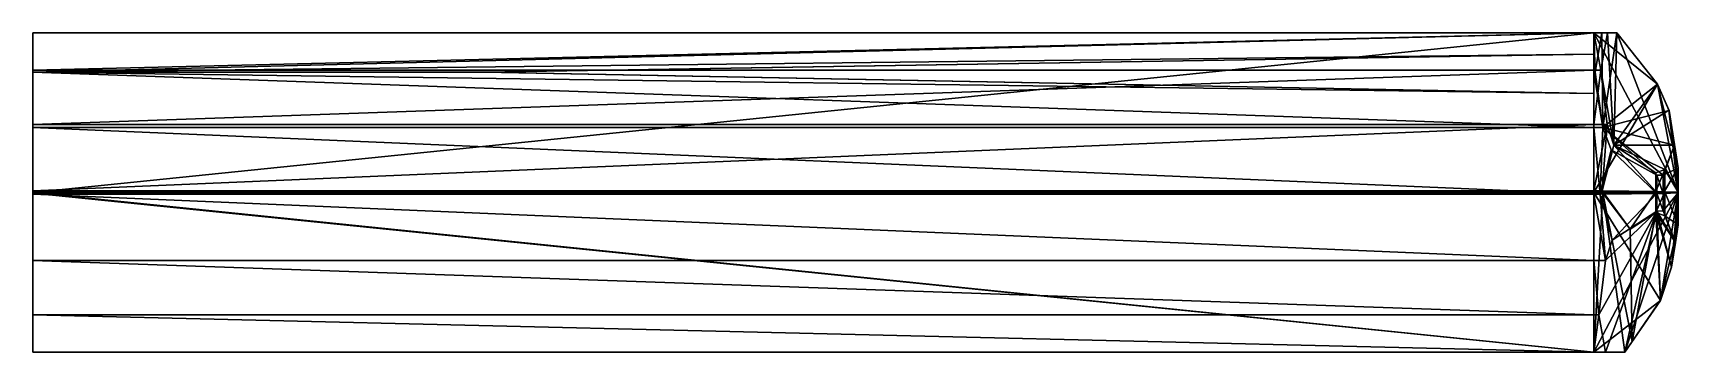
# Model space of a CAD drawing. Extents: x -800 to 764, y -134 to 170.
import ezdxf

# ---------------------------------------------------------------- set-up
doc = ezdxf.new("R2010")
doc.units = 0

msp = doc.modelspace()

# ---------------------------------------------------------------- meshes
at = {"layer": 'OBJECT000', "color": 50}
mesh = msp.add_polyface(dxfattribs=at)
corners = [(764, 18.462402, 19.65918), (764, 18.208252, 9.981934), (764, -12.53125, 10.072754), (764, -12.53125, 19.65918), (684, 19.731934, 68), (691.927246, 19.731934, 68), (692.453125, 17.528076, 67.764648), (684, 17.528076, 67.764648), (684, 18.208374, 9.982666), (751.360596, 18.958496, 38.546875), (742.90625, 19.133545, 45.210693), (713.429443, -133.780518, 10.432129), (747.237793, -84.457397, 10.285889), (757.774902, -52.72168, 10.191895), (684, -133.780518, 10.432373), (718.546631, -16.754272, 56.093994), (742.916504, -0.720703, 45.202637), (751.360596, -3.922607, 38.547119), (761.405029, -29.2854, 23.537109), (757.774902, -52.721802, 18.23291), (747.237793, -84.457703, 14.780029), (720.375244, -123.647766, 19.704834), (713.428223, -133.780518, 16.255371), (684, -133.780518, 16.255371)]
mesh.append_faces([[corners[k] for k in face] for face in [(1, 3, 0), (5, 7, 4), (1, 4, 8), (12, 14, 11), (16, 21, 15), (15, 10, 16), (11, 20, 12), (12, 19, 13), (2, 18, 3), (16, 9, 17), (3, 9, 0), (4, 14, 8), (14, 22, 11), (6, 23, 7)]], dxfattribs={"vtx0": -1})
mesh.append_faces([[corners[k] for k in face] for face in [(1, 9, 10), (1, 10, 5), (1, 5, 4), (12, 2, 1), (12, 1, 8), (12, 8, 14), (16, 18, 19), (16, 19, 20), (16, 20, 21), (15, 5, 10), (11, 21, 20), (2, 19, 18), (3, 17, 9), (4, 23, 14), (6, 21, 22), (6, 22, 23)]], dxfattribs={"vtx0": -1, "vtx2": -1})
mesh.append_faces([[corners[k] for k in face] for face in [(1, 2, 3), (5, 6, 7), (1, 0, 9), (12, 13, 2), (16, 17, 18), (15, 6, 5), (11, 22, 21), (12, 20, 19), (2, 13, 19), (16, 10, 9), (3, 18, 17), (4, 7, 23), (14, 23, 22), (6, 15, 21)]], dxfattribs={"vtx2": -1})
at = {"layer": 'OBJECT001', "color": 50}
mesh = msp.add_polyface(dxfattribs=at)
corners = [(764, 18.20752, 10), (764, 17.950684, 0.334961), (764, -12.512939, 0.334961), (764, -12.512939, 10.085205), (684, -98.408142, -27.799561), (688.631836, -98.408142, -27.799561), (694.862305, -46.500488, -40.857178), (684, -46.500488, -40.857178), (695.077881, -133.780518, -11.969482), (684, -133.780518, -11.969482), (701.29126, -27.213623, -43.041504), (689.852051, 16.665405, -48.011963), (684, 16.665405, -48.011963), (743.812256, 17.28894, -24.557373), (749.78418, 17.387451, -20.85083), (684, 18.20752, 10), (757.783447, -52.702637, 10.196777), (747.246826, -84.443604, 10.284912), (713.429199, -133.780518, 10.421875), (684, -133.780518, 10.421875), (749.783691, 0.87207, -20.851563), (743.810547, 0.369873, -24.558838), (713.436523, -133.780518, -0.065674), (747.238281, -84.460754, 5.604492), (757.787598, -52.674805, 1.974609), (761.455322, -28.963623, -3.457275)]
mesh.append_faces([[corners[k] for k in face] for face in [(1, 3, 0), (5, 7, 4), (5, 9, 8), (6, 12, 7), (11, 15, 12), (0, 19, 15), (21, 25, 20), (10, 13, 11), (22, 17, 23), (23, 16, 24), (2, 16, 3), (20, 13, 21), (1, 25, 2), (4, 19, 9), (9, 22, 8)]], dxfattribs={"vtx0": -1})
mesh.append_faces([[corners[k] for k in face] for face in [(6, 11, 12), (11, 14, 1), (11, 1, 0), (11, 0, 15), (0, 16, 17), (0, 17, 18), (0, 18, 19), (21, 6, 5), (21, 5, 8), (21, 8, 22), (21, 22, 23), (21, 23, 24), (21, 24, 25), (2, 24, 16), (1, 20, 25), (4, 12, 15), (4, 15, 19), (9, 18, 22)]], dxfattribs={"vtx0": -1, "vtx2": -1})
mesh.append_faces([[corners[k] for k in face] for face in [(1, 2, 3), (5, 6, 7), (5, 4, 9), (6, 10, 11), (11, 13, 14), (0, 3, 16), (21, 10, 6), (10, 21, 13), (22, 18, 17), (23, 17, 16), (2, 25, 24), (20, 14, 13), (1, 14, 20), (4, 7, 12), (9, 19, 18)]], dxfattribs={"vtx2": -1})
at = {"layer": 'OBJECT002', "color": 50}
mesh = msp.add_polyface(dxfattribs=at)
corners = [(764, 17.951416, 0.328125), (764, 18.207886, 10), (764, 41.687256, 9.927246), (764, 41.687256, 0.328125), (684, 80.20752, -41.228027), (692.508545, 80.206665, -41.228027), (685.157715, 132.826416, -28.453857), (684, 132.826294, -28.453857), (691.361572, 170.219482, -12.323486), (684, 170.219482, -12.323486), (684, 16.679688, -48), (689.883057, 16.678955, -48), (700.217773, 58.80957, -43.509277), (749.810547, 17.39209, -20.824951), (743.798828, 17.293823, -24.55835), (684, 18.219482, 10), (705.71582, 170.219482, 9.557129), (744.363281, 121.282349, 9.697754), (755.354248, 96.416992, 9.769287), (684, 170.219482, 9.557617), (743.793213, 34.664429, -24.561768), (749.810547, 34.735107, -20.824951), (760.580322, 63.334595, -4.769775), (755.354248, 96.416748, 2.888428), (744.361084, 121.286987, 4.285645), (705.719727, 170.219482, -3.464355)]
mesh.append_faces([[corners[k] for k in face] for face in [(1, 3, 0), (5, 7, 4), (6, 9, 7), (11, 4, 10), (0, 15, 1), (17, 19, 16), (5, 8, 6), (12, 14, 20), (24, 16, 25), (17, 23, 18), (2, 22, 3), (20, 13, 21), (3, 13, 0), (10, 19, 15), (8, 19, 9)]], dxfattribs={"vtx0": -1})
mesh.append_faces([[corners[k] for k in face] for face in [(11, 5, 4), (0, 14, 11), (0, 11, 10), (0, 10, 15), (17, 2, 1), (17, 1, 15), (17, 15, 19), (5, 20, 21), (5, 21, 22), (5, 22, 23), (5, 23, 24), (5, 24, 25), (5, 25, 8), (2, 23, 22), (3, 21, 13), (10, 7, 9), (10, 9, 19), (8, 16, 19)]], dxfattribs={"vtx0": -1, "vtx2": -1})
mesh.append_faces([[corners[k] for k in face] for face in [(1, 2, 3), (5, 6, 7), (6, 8, 9), (11, 12, 5), (0, 13, 14), (17, 18, 2), (5, 12, 20), (12, 11, 14), (24, 17, 16), (17, 24, 23), (2, 18, 23), (20, 14, 13), (3, 22, 21), (10, 4, 7), (8, 25, 16)]], dxfattribs={"vtx2": -1})
at = {"layer": 'OBJECT003', "color": 50}
mesh = msp.add_polyface(dxfattribs=at)
corners = [(764, 18.20813, 10), (764, 18.462402, 19.660889), (764, 41.675537, 19.660889), (764, 41.675537, 9.931641), (684, 134.833008, 47.786621), (690.533447, 134.833008, 47.786621), (696.651855, 82.848389, 60.86377), (684, 82.848389, 60.86377), (696.7854, 170.219482, 31.949951), (684, 170.219482, 31.949707), (702.97998, 63.431396, 63.056641), (691.965088, 19.733887, 68), (684, 19.733887, 68), (684, 18.20813, 10), (742.89209, 19.134766, 45.218506), (751.300293, 18.960449, 38.591309), (755.336182, 96.462402, 9.772217), (744.334229, 121.343262, 9.699707), (705.739502, 170.219482, 9.557373), (684, 170.219482, 9.557129), (742.902588, 36.963379, 45.210205), (705.723633, 170.219482, 26), (744.341797, 121.325439, 16.419678), (755.336426, 96.461182, 17.303223), (760.58252, 63.287354, 24.755127), (751.300293, 40.079956, 38.591309)]
mesh.append_faces([[corners[k] for k in face] for face in [(1, 3, 0), (5, 7, 4), (5, 9, 8), (6, 12, 7), (0, 15, 1), (0, 19, 13), (10, 25, 20), (10, 14, 11), (21, 17, 22), (22, 16, 23), (2, 16, 3), (25, 14, 20), (1, 24, 2), (4, 19, 9), (18, 9, 19)]], dxfattribs={"vtx0": -1})
mesh.append_faces([[corners[k] for k in face] for face in [(6, 11, 12), (0, 12, 11), (0, 11, 14), (0, 14, 15), (0, 16, 17), (0, 17, 18), (0, 18, 19), (10, 5, 8), (10, 8, 21), (10, 21, 22), (10, 22, 23), (10, 23, 24), (10, 24, 25), (2, 23, 16), (1, 25, 24), (4, 12, 13), (4, 13, 19), (18, 8, 9)]], dxfattribs={"vtx0": -1, "vtx2": -1})
mesh.append_faces([[corners[k] for k in face] for face in [(1, 2, 3), (5, 6, 7), (5, 4, 9), (6, 10, 11), (0, 13, 12), (0, 3, 16), (10, 6, 5), (10, 20, 14), (21, 18, 17), (22, 17, 16), (2, 24, 23), (25, 15, 14), (1, 15, 25), (4, 7, 12), (18, 21, 8)]], dxfattribs={"vtx2": -1})
at = {"layer": 'OBJECT004', "color": 50}
mesh = msp.add_polyface(dxfattribs=at)
corners = [(684, 82.848511, 60.869385), (-800, 82.848511, 60.869385), (-800, 134.819336, 47.795898), (684, 134.819336, 47.795898), (-800, 170.219482, 31.95459), (684, 170.219482, 31.95459), (684, 19.733398, 68), (-800, 19.733398, 68), (684, 18.20813, 10), (-800, 18.20813, 10), (-800, 170.219482, 9.583252), (684, 170.219482, 9.583252)]
mesh.append_faces([[corners[k] for k in face] for face in [(1, 3, 0), (2, 5, 3), (7, 0, 6), (9, 6, 8), (9, 11, 10), (2, 10, 4), (6, 11, 8), (11, 4, 10)]], dxfattribs={"vtx0": -1})
mesh.append_faces([[corners[k] for k in face] for face in [(2, 7, 9), (2, 9, 10), (6, 3, 5), (6, 5, 11)]], dxfattribs={"vtx0": -1, "vtx2": -1})
mesh.append_faces([[corners[k] for k in face] for face in [(1, 2, 3), (2, 4, 5), (7, 1, 0), (9, 7, 6), (9, 8, 11), (2, 1, 7), (6, 0, 3), (11, 5, 4)]], dxfattribs={"vtx2": -1})
at = {"layer": 'OBJECT005', "color": 50}
mesh = msp.add_polyface(dxfattribs=at)
corners = [(-370.493408, 132.830322, -28.446777), (-800, 132.830566, -28.446777), (-800, 80.219482, -41.219482), (684, 80.219482, -41.219238), (684, 112.485352, -33.385986), (-800, 170.219482, -12.317139), (684, 149.981934, -21.047119), (684, 170.219482, -12.316895), (-800, 16.680786, -48), (684, 16.680176, -48), (-800, 18.219482, 9.987549), (684, 18.219482, 9.987549), (-800, 170.219482, 9.561279), (684, 170.219482, 9.561279), (-370.851685, 132.829224, -28.447266)]
mesh.append_faces([[corners[k] for k in face] for face in [(14, 4, 6)]])
mesh.append_faces([[corners[k] for k in face] for face in [(1, 4, 0), (1, 7, 5), (2, 9, 3), (8, 11, 9), (10, 13, 11), (8, 12, 10), (6, 13, 7), (7, 12, 5)]], dxfattribs={"vtx0": -1})
mesh.append_faces([[corners[k] for k in face] for face in [(1, 3, 4), (1, 6, 7), (8, 1, 5), (8, 5, 12), (6, 3, 9), (6, 9, 11), (6, 11, 13)]], dxfattribs={"vtx0": -1, "vtx2": -1})
mesh.append_faces([[corners[k] for k in face] for face in [(1, 2, 3), (1, 0, 6), (2, 8, 9), (8, 10, 11), (10, 12, 13), (8, 2, 1), (6, 4, 3), (7, 13, 12)]], dxfattribs={"vtx2": -1})
at = {"layer": 'OBJECT006', "color": 50}
mesh = msp.add_polyface(dxfattribs=at)
corners = [(684, -46.50354, -40.852051), (-800, -46.50354, -40.852051), (-800, -98.396118, -27.798096), (684, -98.396118, -27.798096), (-800, -133.780518, -11.964355), (684, -133.780518, -11.964355), (684, 16.665405, -48), (-800, 16.665405, -48), (684, 18.208252, 10), (-800, 18.208252, 10), (-800, -133.780518, 10.439941), (684, -133.780518, 10.439941)]
mesh.append_faces([[corners[k] for k in face] for face in [(1, 3, 0), (2, 5, 3), (7, 0, 6), (6, 9, 7), (9, 11, 10), (2, 10, 4), (6, 11, 8), (4, 11, 5)]], dxfattribs={"vtx0": -1})
mesh.append_faces([[corners[k] for k in face] for face in [(2, 7, 9), (2, 9, 10), (6, 3, 5), (6, 5, 11)]], dxfattribs={"vtx0": -1, "vtx2": -1})
mesh.append_faces([[corners[k] for k in face] for face in [(1, 2, 3), (2, 4, 5), (7, 1, 0), (6, 8, 9), (9, 8, 11), (2, 1, 7), (6, 0, 3), (4, 10, 11)]], dxfattribs={"vtx2": -1})
at = {"layer": 'OBJECT007', "color": 50}
mesh = msp.add_polyface(dxfattribs=at)
corners = [(-800, 17.530273, 67.765381), (-800, 19.731689, 68), (684, 19.731689, 68), (684, 17.530273, 67.765381), (-800, 18.208252, 9.987305), (684, 18.208252, 9.987305), (-800, -133.780518, 10.437744), (684, -133.780518, 10.437744), (-800, -133.780518, 16.255371), (684, -133.780518, 16.255371)]
mesh.append_faces([[corners[k] for k in face] for face in [(1, 3, 0), (5, 1, 4), (4, 7, 5), (1, 6, 4), (2, 9, 3), (6, 9, 7), (0, 9, 8)]], dxfattribs={"vtx0": -1})
mesh.append_faces([[corners[k] for k in face] for face in [(1, 8, 6), (2, 7, 9)]], dxfattribs={"vtx0": -1, "vtx2": -1})
mesh.append_faces([[corners[k] for k in face] for face in [(1, 2, 3), (5, 2, 1), (4, 6, 7), (1, 0, 8), (2, 5, 7), (6, 8, 9), (0, 3, 9)]], dxfattribs={"vtx2": -1})

doc.saveas('drawing.dxf')
